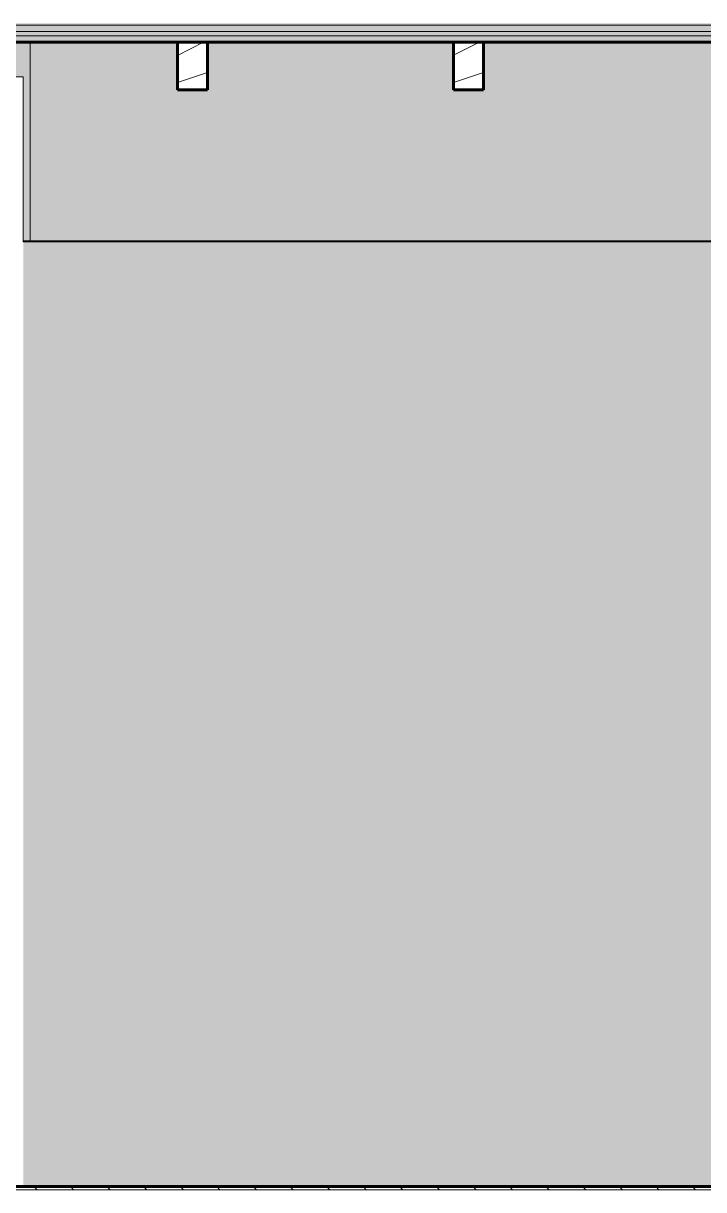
# Model space of a CAD drawing. Header units: inches. Extents: x -3547 to 717, y -19 to 229.
# Drawn here: x -2644.7 to -2565.8, y 0 to 135.2 of the extents above; entities that cross this region are included whole.
import ezdxf

# ---------------------------------------------------------------- set-up
doc = ezdxf.new("R2010")
doc.units = ezdxf.units.IN
doc.header["$MEASUREMENT"] = 0
doc.linetypes.add('Grid Line 1_2_', pattern=[0.875, 0.5, -0.125, 0.125, -0.125])
for name, color, linetype, lineweight in [('0-1', 7, 'Continuous', 5), ('0-2', 250, 'Continuous', 9), ('A-CLNG-1', 7, 'Continuous', 18), ('A-FLOR-1', 31, 'Continuous', 5), ('A-FLOR-2', 8, 'Continuous', 5), ('A-FLOR-3', 7, 'Continuous', 18), ('A-FLOR-4', 10, 'Continuous', 60), ('A-FLOR-LEVL-1', 51, 'Grid Line 1_2_', 9), ('A-FLOR-MCUT-1', 7, 'Continuous', 18), ('A-FLOR-PATT-1', 250, 'Continuous', 9), ('A-FLOR-PATT-2', 253, 'Continuous', 9), ('I-WALL', 2, 'Continuous', 18), ('I-WALL-1', 2, 'Continuous', 5), ('S-BEAM', 12, 'Continuous', 9), ('S-BEAM-2', 10, 'Continuous', 60)]:
    doc.layers.add(name, color=color, linetype=linetype, lineweight=lineweight)
pattern_1 = [(0, (0, 0), (0, 2.399), []), (315, (0, 0), (2.3985062, 0), [3.393, -3.393]), (45, (0, 0), (2.3985062, 0), [3.393, -3.393])]
pattern_2 = [(216.87, (3.199, 7.997), (23.9897714, 15.9936429), [3.998, -35.986]), (206.565, (7.997, 5.598), (-7.9970807, -7.996619), [8.941, -8.941]), (198.435, (7.997, 1.599), (-15.9938446, -7.9970983), [5.058, -20.23])]

# ---------------------------------------------------------------- blocks, each defined once
blk = doc.blocks.new('CTR - 1st Phase - Shell_rvt-1-INTERIOR ELEVATION - CORRIDOR WEST _103_W_ - 1ST FLOOR -  EAST WALL')
at = {"layer": 'A-FLOR-1'}
h = blk.add_hatch(color=256, dxfattribs=at)
h.paths.add_polyline_path([(-2785.47, 110), (-2784.7, 110), (-2784.7, 127.5), (-2785.47, 127.5)], flags=0)
h.paths.add_polyline_path([(-2643.97, 110), (-2643.97, 133), (-2655.37, 133), (-2655.37, 129), (-2644.75, 129), (-2644.74, 110)], flags=0)
h.paths.add_polyline_path([(-2730.8, 129), (-2722.87, 129), (-2722.87, 133), (-2751.37, 133), (-2751.37, 129)], flags=0)
h.paths.add_polyline_path([(-2666.78, 129), (-2658.87, 129), (-2658.87, 133), (-2687.37, 133), (-2687.37, 129), (-2668.58, 129)], flags=0)
h.paths.add_polyline_path([(-2714.72, 129), (-2690.87, 129), (-2690.87, 133), (-2719.37, 133), (-2719.37, 129), (-2718.97, 129)], flags=0)
h.paths.add_polyline_path([(-2775.7, 129), (-2754.87, 129), (-2754.87, 133), (-2783.37, 133), (-2783.37, 129)], flags=0)
blk.add_hatch(color=256, dxfattribs=at).paths.add_polyline_path([(-2514.76, 110), (-2511.06, 110), (-2511.06, 129), (-2506.29, 129), (-2506.29, 133), (-2527.37, 133), (-2527.37, 127.5), (-2530.87, 127.5), (-2530.87, 133), (-2559.37, 133), (-2559.37, 127.5), (-2562.87, 127.5), (-2562.87, 133), (-2591.37, 133), (-2591.37, 127.5), (-2594.87, 127.5), (-2594.87, 133), (-2623.37, 133), (-2623.37, 127.5), (-2626.87, 127.5), (-2626.87, 133), (-2643.97, 133), (-2643.97, 110), (-2516.76, 110)], flags=0)
at = {"layer": 'A-FLOR-2'}
blk.add_hatch(color=256, dxfattribs=at).paths.add_polyline_path([(-3050.86, 133.75), (-2474.75, 133.76), (-2474.75, 134.25), (-3498.94, 134.25), (-3498.94, 133.75), (-3082.86, 133.75)], flags=0)
at = {"layer": 'A-FLOR-PATT-1'}
h = blk.add_hatch(dxfattribs=at)
h.set_pattern_fill('FP_2', color=256, style=0, pattern_type=2)
h.set_pattern_definition(pattern_1)
h.paths.add_polyline_path([(-2478.75, 135), (-2474.75, 135), (-2474.75, 135.2), (-3498.94, 135.2), (-3498.94, 135), (-2480.75, 135)], flags=0)
h = blk.add_hatch(dxfattribs=at)
h.set_pattern_fill('FP_2', color=256, style=0, pattern_type=2)
h.set_pattern_definition(pattern_1)
h.paths.add_polyline_path([(-3104.2, 133), (-2474.75, 133), (-2474.75, 133.75), (-3498.94, 133.75), (-3498.94, 133), (-3114.87, 133)], flags=0)
h = blk.add_hatch(dxfattribs=at)
h.set_pattern_fill('FP_1', color=256, style=0, pattern_type=2)
h.set_pattern_definition([(135, (0, 0), (-2.1213203, -2.1213203), [])])
h.paths.add_polyline_path([(-2602.77, 0), (-2474.75, 0), (-2474.75, 0.37), (-3498.94, 0.37), (-3498.94, 0), (-2644.75, 0)], flags=0)
at = {"layer": 'A-FLOR-PATT-2'}
h = blk.add_hatch(dxfattribs=at)
h.set_pattern_fill('FP_3', color=256, style=0, pattern_type=2)
h.set_pattern_definition([(0, (0, 0), (7.68, 1.92), [0.634, -5.126, 0.634, -5.126, -30.72]), (0, (0, 0), (7.68, 1.92), [-11.52, 0.634, -10.886, 0.634, -5.126, -13.44]), (0, (0, 0), (7.68, 1.92), [-28.8, 0.634, -3.206, 0.634, -8.966]), (120, (2.88, 0.96), (-5.5027688, 5.6910751), [0.634, -5.126, 0.634, -5.126, -30.72]), (120, (2.88, 0.96), (-5.5027688, 5.6910751), [-11.52, 0.634, -10.886, 0.634, -5.126, -13.44]), (120, (2.88, 0.96), (-5.5027688, 5.6910751), [-28.8, 0.634, -3.206, 0.634, -8.966]), (240, (3.84, 4.8), (-2.1772312, -7.6110751), [0.634, -5.126, 0.634, -5.126, -30.72]), (240, (3.84, 4.8), (-2.1772312, -7.6110751), [-11.52, 0.634, -10.886, 0.634, -5.126, -13.44]), (240, (3.84, 4.8), (-2.1772312, -7.6110751), [-28.8, 0.634, -3.206, 0.634, -8.966])])
h.paths.add_polyline_path([(-3043.57, 134.25), (-2474.75, 134.26), (-2474.75, 135), (-3498.94, 135), (-3498.94, 134.25), (-3050.86, 134.25)], flags=0)
at = {"layer": 'A-CLNG-1'}
for p, q in [((-2644.75, 110), (-2643.97, 110)), ((-2643.97, 110), (-2511.06, 110)), ((-2643.97, 109.88), (-2643.97, 110))]:
    blk.add_line(p, q, dxfattribs=at)
at = {"layer": 'A-FLOR-3'}
for p, q in [((-2643.97, 133), (-2643.97, 110)), ((-2643.97, 110), (-2644.75, 110)), ((-2511.06, 110), (-2643.97, 110))]:
    blk.add_line(p, q, dxfattribs=at)
at = {"layer": 'A-FLOR-4'}
for p, q in [((-3498.94, 133), (-2474.75, 133)), ((-2474.75, 0.37), (-3498.94, 0.37))]:
    blk.add_line(p, q, dxfattribs=at)
at = {"layer": 'A-FLOR-MCUT-1'}
for p, q in [((-2474.75, 135), (-3498.94, 135)), ((-2474.75, 134.25), (-3498.94, 134.25)), ((-2474.75, 133.75), (-3498.94, 133.75)), ((-2474.75, 0), (-3498.94, 0))]:
    blk.add_line(p, q, dxfattribs=at)
blk = doc.blocks.new('LVL-Laminated Veneer Lumber - 4X6 S_ PINE - NO_ 1-1619286-INTERIOR ELEVATION - CORRIDOR WEST _103_W_ - 1ST FLOOR -  EAST WALL')
at = {"layer": 'S-BEAM'}
h = blk.add_hatch(dxfattribs=at)
h.set_pattern_fill('FP_6', color=256, style=0, pattern_type=2)
h.set_pattern_definition(pattern_2)
h.paths.add_polyline_path([(-2626.87, 127.5), (-2623.37, 127.5), (-2623.37, 133), (-2626.87, 133)], flags=0)
at = {"layer": 'S-BEAM-2'}
for p, q in [((-2623.37, 133), (-2626.87, 133)), ((-2626.87, 133), (-2626.87, 127.5)), ((-2623.37, 127.5), (-2623.37, 133)), ((-2626.87, 127.5), (-2623.37, 127.5))]:
    blk.add_line(p, q, dxfattribs=at)
blk = doc.blocks.new('LVL-Laminated Veneer Lumber - 4X6 S_ PINE - NO_ 1-V21-INTERIOR ELEVATION - CORRIDOR WEST _103_W_ - 1ST FLOOR -  EAST WALL')
at = {"layer": 'S-BEAM'}
h = blk.add_hatch(dxfattribs=at)
h.set_pattern_fill('FP_6', color=256, style=0, pattern_type=2)
h.set_pattern_definition(pattern_2)
h.paths.add_polyline_path([(-2591.37, 127.5), (-2591.37, 133), (-2594.87, 133), (-2594.87, 127.5)], flags=0)
at = {"layer": 'S-BEAM-2'}
for p, q in [((-2591.37, 133), (-2594.87, 133)), ((-2594.87, 133), (-2594.87, 127.5)), ((-2591.37, 127.5), (-2591.37, 133)), ((-2594.87, 127.5), (-2591.37, 127.5))]:
    blk.add_line(p, q, dxfattribs=at)
blk = doc.blocks.new('CTR - 1st Phase - Structure_rvt-1-INTERIOR ELEVATION - CORRIDOR WEST _103_W_ - 1ST FLOOR -  EAST WALL')
at = {"layer": '0-2'}
for name in ['LVL-Laminated Veneer Lumber - 4X6 S_ PINE - NO_ 1-1619286-INTERIOR ELEVATION - CORRIDOR WEST _103_W_ - 1ST FLOOR -  EAST WALL', 'LVL-Laminated Veneer Lumber - 4X6 S_ PINE - NO_ 1-V21-INTERIOR ELEVATION - CORRIDOR WEST _103_W_ - 1ST FLOOR -  EAST WALL']:
    blk.add_blockref(name, (0, 0), dxfattribs=at)

msp = doc.modelspace()

# ---------------------------------------------------------------- hatches: boundary and pattern name
at = {"layer": 'I-WALL-1'}
msp.add_hatch(color=256, dxfattribs=at).paths.add_polyline_path([(-2602.77301, 0.375), (-2511.05862, 0.375), (-2511.05862, 109.875), (-2644.74874, 109.875), (-2644.74874, 0.375)], flags=0)

# ---------------------------------------------------------------- linework, layer by layer
at = {"layer": 'A-FLOR-LEVL-1'}
msp.add_line((-3547.29874, 0), (-2426.3971, 0), dxfattribs=at)
at = {"layer": 'I-WALL'}
for p, q in [((-2655.37374, 129), (-2644.74874, 129)), ((-2644.74874, 129), (-2644.74874, 109.875)), ((-2511.05862, 109.875), (-2644.74874, 109.875))]:
    msp.add_line(p, q, dxfattribs=at)

# ---------------------------------------------------------------- block references
at = {"layer": '0-1'}
for name in ['CTR - 1st Phase - Shell_rvt-1-INTERIOR ELEVATION - CORRIDOR WEST _103_W_ - 1ST FLOOR -  EAST WALL', 'CTR - 1st Phase - Structure_rvt-1-INTERIOR ELEVATION - CORRIDOR WEST _103_W_ - 1ST FLOOR -  EAST WALL']:
    msp.add_blockref(name, (0, 0), dxfattribs=at)

doc.saveas('drawing.dxf')
